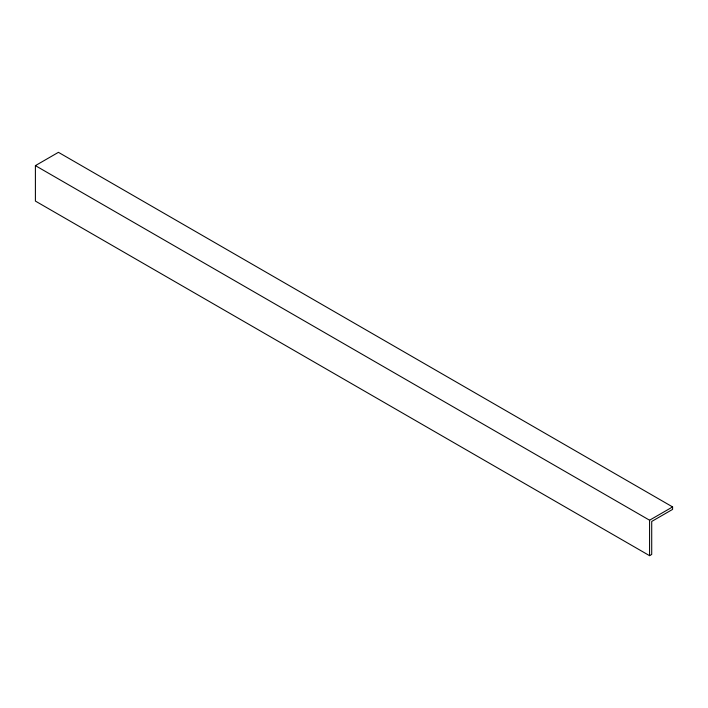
<?xml version="1.0" encoding="UTF-8"?>
<svg xmlns="http://www.w3.org/2000/svg" width="708" height="708" viewBox="0 0 708 708"><rect width="100%" height="100%" fill="white"/><g stroke="black" fill="none" stroke-linecap="round" stroke-linejoin="round"><path stroke-width="1.06" d="M35.4 165.628L58.428 152.326L672.6 506.919L672.6 509.397L651.714 521.451L651.714 554.435L649.572 555.674L35.4 201.081L35.4 165.628L649.572 520.212L672.6 506.919M649.572 520.212L649.572 555.674"/></g></svg>
